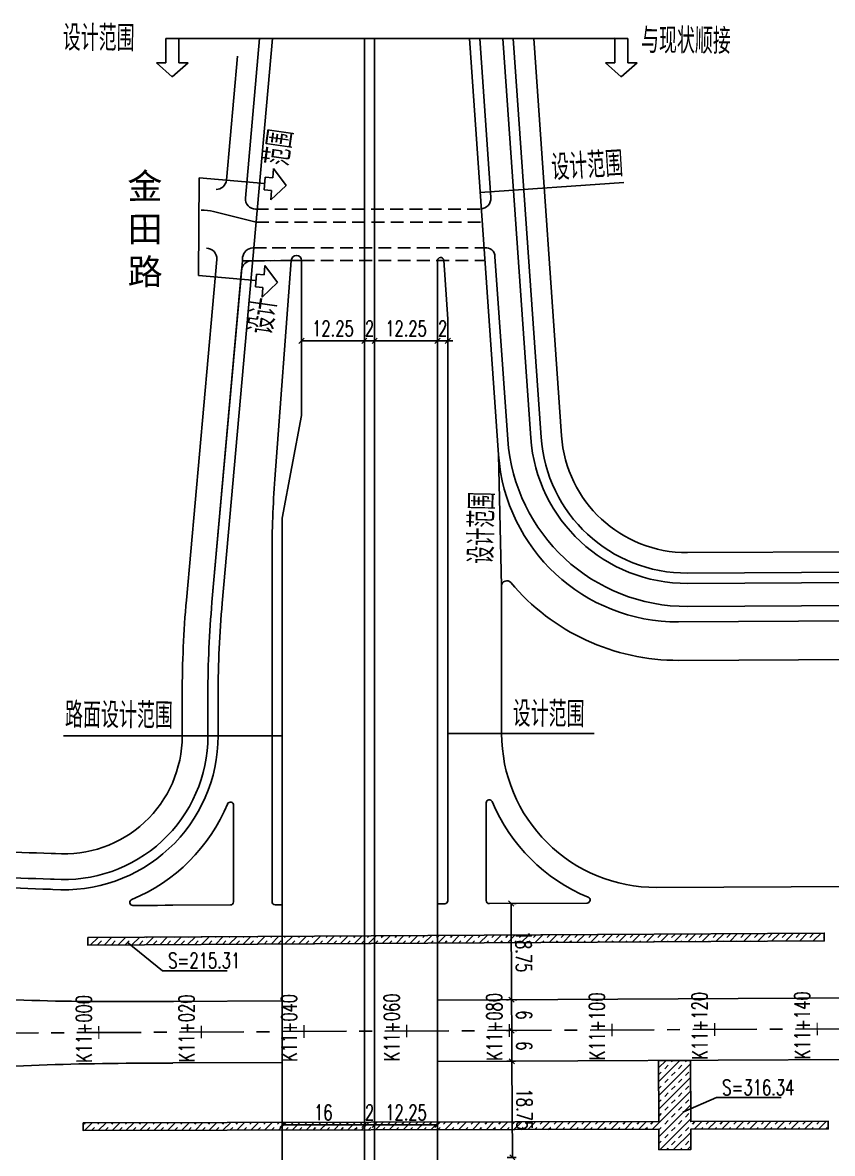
# Model space of a CAD drawing. Extents: x 113363 to 119694, y 18926 to 19620.
# Drawn here: x 115152.4 to 115310.2, y 19248.2 to 19468.6 of the extents above; entities that cross this region are included whole.
import ezdxf
from ezdxf.enums import TextEntityAlignment as Align

# ---------------------------------------------------------------- set-up
doc = ezdxf.new("R2010")
doc.units = 0
for name, pattern in [('CENTER', [2, 1.25, -0.25, 0.25, -0.25]), ('CONTINOUS', [0]), ('HIDDENX2', [0.75, 0.5, -0.25])]:
    doc.linetypes.add(name, pattern=pattern)
for name, color, linetype in [('AXIS', 2, 'Continuous'), ('FW', 4, 'Continuous'), ('SGFW', 4, 'Continuous'), ('SZ-ZH-DIM', 7, 'Continuous'), ('人行道', 1, 'Continuous'), ('地下通道', 6, 'Continuous'), ('对应标注', 1, 'Continuous'), ('树池绿化', 3, 'Continuous'), ('横断面宽度标注', 7, 'Continuous'), ('现状', 5, 'Continuous'), ('立道牙', 5, 'Continuous'), ('计量填充层2', 241, 'Continuous'), ('设计范围', 4, 'Continuous'), ('路网路名', 7, 'Continuous')]:
    doc.layers.add(name, color=color, linetype=linetype)
doc.styles.add('hysztext', font='txtd.shx', dxfattribs={"width": 0.7, "bigfont": 'hztxt.shx'})
doc.styles.add('HZO', font='', dxfattribs={"height": 15})
doc.styles.add('HZTXT', font='ROMANS', dxfattribs={"width": 0.75, "bigfont": 'HZTXT'})
doc.styles.add('txtd', font='txtd.shx', dxfattribs={"width": 0.7, "bigfont": 'hztxt.shx'})
doc.styles.get('HZO').set_extended_font_data('宋体')
doc.dimstyles.get("Standard").update_dxf_attribs({"dimtxt": 3, "dimasz": 1, "dimexe": 1, "dimexo": 0.625, "dimgap": 0.9, "dimtad": 1, "dimdsep": 46, "dimtxsty": 'txtd', "dimblk": 'OBLIQUE', "dimcen": 0.09, "dimclrd": 256, "dimadec": 0, "dimazin": 0, "dimtfac": 1, "dimtix": 1, "dimtmove": 2, "dimatfit": 3, "dimfxl": 1, "dimtolj": 1, "dimtzin": 0, "dimlwd": -1, "dimarcsym": 0})

# ---------------------------------------------------------------- blocks, each defined once
blk = doc.blocks.new('_Oblique')
at = {"color": 0, "linetype": 'ByBlock', "lineweight": -2}
blk.add_line((-0.5, -0.5), (0.5, 0.5), dxfattribs=at)
blk = doc.blocks.new('*U262')
at = {"layer": '横断面宽度标注', "color": 0, "linetype": 'CONTINOUS', "lineweight": -2, "transparency": 16777216}
for p, q in [((115248.48, 19266.13), (115246.74, 19266.12)), ((115248.57, 19247.38), (115246.84, 19247.37))]:
    blk.add_line(p, q, dxfattribs=at)
at = {"layer": '横断面宽度标注', "linetype": 'CONTINOUS', "transparency": 16777216}
blk.add_line((115247.84, 19247.38), (115247.74, 19266.13), dxfattribs=at)
for p, rotation in [((115247.74, 19266.13), 90.28595695225427), ((115247.84, 19247.38), 270.2859569522543)]:
    blk.add_blockref('_Oblique', p, dxfattribs=dict(at, rotation=rotation))
at = {"layer": '横断面宽度标注', "color": 0, "linetype": 'CONTINOUS', "transparency": 16777216, "insert": (115250.19, 19256.76), "char_height": 3, "width": 0.000000001, "attachment_point": 5, "rotation": 270.286, "style": 'txtd'}
blk.add_mtext('\\A1;18.75', dxfattribs=at)
blk = doc.blocks.new('*U2')
at = {"layer": '横断面宽度标注', "linetype": 'CONTINOUS', "transparency": 16777216}
blk.add_line((115247.74, 19266.13), (115247.71, 19272.13), dxfattribs=at)
at = {"layer": '横断面宽度标注', "color": 0, "linetype": 'CONTINOUS', "lineweight": -2, "transparency": 16777216}
for p, q in [((115248.34, 19272.13), (115248.71, 19272.13)), ((115248.48, 19266.13), (115246.74, 19266.12))]:
    blk.add_line(p, q, dxfattribs=at)
at = {"layer": '横断面宽度标注', "linetype": 'CONTINOUS', "transparency": 16777216}
for p, rotation in [((115247.71, 19272.13), 90.28595695185399), ((115247.74, 19266.13), 270.285956951854)]:
    blk.add_blockref('_Oblique', p, dxfattribs=dict(at, rotation=rotation))
at = {"layer": '横断面宽度标注', "color": 0, "linetype": 'CONTINOUS', "transparency": 16777216, "insert": (115250.13, 19269.14), "char_height": 3, "width": 0.000000001, "attachment_point": 5, "rotation": 270.286, "style": 'txtd'}
blk.add_mtext('\\A1;6', dxfattribs=at)
blk = doc.blocks.new('*U113')
at = {"layer": '横断面宽度标注', "linetype": 'CONTINOUS', "transparency": 16777216}
blk.add_line((115247.71, 19272.13), (115247.68, 19278.13), dxfattribs=at)
at = {"layer": '横断面宽度标注', "color": 0, "linetype": 'CONTINOUS', "lineweight": -2, "transparency": 16777216}
for p, q in [((115248.31, 19278.13), (115248.68, 19278.13)), ((115247.09, 19272.12), (115246.71, 19272.12))]:
    blk.add_line(p, q, dxfattribs=at)
at = {"layer": '横断面宽度标注', "linetype": 'CONTINOUS', "transparency": 16777216}
for p, rotation in [((115247.68, 19278.13), 90.28595695185399), ((115247.71, 19272.13), 270.285956951854)]:
    blk.add_blockref('_Oblique', p, dxfattribs=dict(at, rotation=rotation))
at = {"layer": '横断面宽度标注', "color": 0, "linetype": 'CONTINOUS', "transparency": 16777216, "insert": (115250.1, 19275.14), "char_height": 3, "width": 0.000000001, "attachment_point": 5, "rotation": 270.286, "style": 'txtd'}
blk.add_mtext('\\A1;6', dxfattribs=at)
blk = doc.blocks.new('*U224')
at = {"layer": '横断面宽度标注', "linetype": 'CONTINOUS', "transparency": 16777216}
blk.add_line((115247.68, 19278.13), (115247.59, 19296.88), dxfattribs=at)
at = {"layer": '横断面宽度标注', "color": 0, "linetype": 'CONTINOUS', "lineweight": -2, "transparency": 16777216}
for p, q in [((115248.09, 19296.88), (115248.59, 19296.88)), ((115247.06, 19278.12), (115246.68, 19278.12))]:
    blk.add_line(p, q, dxfattribs=at)
at = {"layer": '横断面宽度标注', "linetype": 'CONTINOUS', "transparency": 16777216}
for p, rotation in [((115247.59, 19296.88), 90.28595695185399), ((115247.68, 19278.13), 270.285956951854)]:
    blk.add_blockref('_Oblique', p, dxfattribs=dict(at, rotation=rotation))
at = {"layer": '横断面宽度标注', "color": 0, "linetype": 'CONTINOUS', "transparency": 16777216, "insert": (115250.04, 19287.51), "char_height": 3, "width": 0.000000001, "attachment_point": 5, "rotation": 270.286, "style": 'txtd'}
blk.add_mtext('\\A1;18.75', dxfattribs=at)
blk = doc.blocks.new('*U302')
at = {"layer": '横断面宽度标注', "color": 0, "linetype": 'CONTINOUS', "lineweight": -2, "transparency": 16777216}
for p, q in [((115203, 19255.75), (115203, 19252.74)), ((115219, 19255.75), (115219, 19252.74))]:
    blk.add_line(p, q, dxfattribs=at)
at = {"layer": '横断面宽度标注', "linetype": 'CONTINOUS', "transparency": 16777216}
blk.add_line((115203, 19253.74), (115219, 19253.74), dxfattribs=at)
at = {"layer": '横断面宽度标注', "linetype": 'CONTINOUS', "transparency": 16777216, "rotation": 180}
blk.add_blockref('_Oblique', (115203, 19253.74), dxfattribs=at)
at = {"layer": '横断面宽度标注', "linetype": 'CONTINOUS', "transparency": 16777216}
blk.add_blockref('_Oblique', (115219, 19253.74), dxfattribs=at)
at = {"layer": '横断面宽度标注', "color": 0, "linetype": 'CONTINOUS', "transparency": 16777216, "insert": (115211, 19256.14), "char_height": 3, "width": 0.000000001, "attachment_point": 5, "style": 'txtd'}
blk.add_mtext('\\A1;16', dxfattribs=at)
blk = doc.blocks.new('*U304')
at = {"layer": '横断面宽度标注', "color": 0, "linetype": 'CONTINOUS', "lineweight": -2, "transparency": 16777216}
for p, q in [((115219, 19255.75), (115219, 19252.74)), ((115221, 19253.67), (115221, 19252.74))]:
    blk.add_line(p, q, dxfattribs=at)
at = {"layer": '横断面宽度标注', "linetype": 'CONTINOUS', "transparency": 16777216}
for p, q in [((115219, 19253.74), (115218, 19253.74)), ((115219, 19253.74), (115221, 19253.74)), ((115221, 19253.74), (115222, 19253.74))]:
    blk.add_line(p, q, dxfattribs=at)
blk.add_blockref('_Oblique', (115219, 19253.74), dxfattribs=at)
at = {"layer": '横断面宽度标注', "linetype": 'CONTINOUS', "transparency": 16777216, "rotation": 180}
blk.add_blockref('_Oblique', (115221, 19253.74), dxfattribs=at)
at = {"layer": '横断面宽度标注', "color": 0, "linetype": 'CONTINOUS', "transparency": 16777216, "insert": (115220, 19256.14), "char_height": 3, "width": 0.000000001, "attachment_point": 5, "style": 'txtd'}
blk.add_mtext('\\A1;2', dxfattribs=at)
blk = doc.blocks.new('*U305')
at = {"layer": '横断面宽度标注', "color": 0, "linetype": 'CONTINOUS', "lineweight": -2, "transparency": 16777216}
for p, q in [((115233.25, 19254.11), (115233.25, 19254.74)), ((115221, 19253.67), (115221, 19252.74))]:
    blk.add_line(p, q, dxfattribs=at)
at = {"layer": '横断面宽度标注', "linetype": 'CONTINOUS', "transparency": 16777216}
blk.add_line((115221, 19253.74), (115233.25, 19253.74), dxfattribs=at)
at = {"layer": '横断面宽度标注', "linetype": 'CONTINOUS', "transparency": 16777216, "rotation": 180}
blk.add_blockref('_Oblique', (115221, 19253.74), dxfattribs=at)
at = {"layer": '横断面宽度标注', "linetype": 'CONTINOUS', "transparency": 16777216}
blk.add_blockref('_Oblique', (115233.25, 19253.74), dxfattribs=at)
at = {"layer": '横断面宽度标注', "color": 0, "linetype": 'CONTINOUS', "transparency": 16777216, "insert": (115227.12, 19256.14), "char_height": 3, "width": 0.000000001, "attachment_point": 5, "style": 'txtd'}
blk.add_mtext('\\A1;12.25', dxfattribs=at)
blk = doc.blocks.new('*U307')
at = {"layer": '横断面宽度标注', "color": 0, "linetype": 'CONTINOUS', "lineweight": -2, "transparency": 16777216}
for p, q in [((115206.75, 19407.7), (115206.75, 19405.57)), ((115219, 19407.7), (115219, 19405.57))]:
    blk.add_line(p, q, dxfattribs=at)
at = {"layer": '横断面宽度标注', "linetype": 'CONTINOUS', "transparency": 16777216}
blk.add_line((115206.75, 19406.57), (115219, 19406.57), dxfattribs=at)
at = {"layer": '横断面宽度标注', "linetype": 'CONTINOUS', "transparency": 16777216, "rotation": 180}
blk.add_blockref('_Oblique', (115206.75, 19406.57), dxfattribs=at)
at = {"layer": '横断面宽度标注', "linetype": 'CONTINOUS', "transparency": 16777216}
blk.add_blockref('_Oblique', (115219, 19406.57), dxfattribs=at)
at = {"layer": '横断面宽度标注', "color": 0, "linetype": 'CONTINOUS', "transparency": 16777216, "insert": (115212.88, 19408.97), "char_height": 3, "width": 0.000000001, "attachment_point": 5, "style": 'txtd'}
blk.add_mtext('\\A1;12.25', dxfattribs=at)
blk = doc.blocks.new('*U308')
at = {"layer": '横断面宽度标注', "color": 0, "linetype": 'CONTINOUS', "lineweight": -2, "transparency": 16777216}
for p, q in [((115219, 19407.7), (115219, 19405.57)), ((115221, 19405.95), (115221, 19405.57))]:
    blk.add_line(p, q, dxfattribs=at)
at = {"layer": '横断面宽度标注', "linetype": 'CONTINOUS', "transparency": 16777216}
for p, q in [((115219, 19406.57), (115218, 19406.57)), ((115219, 19406.57), (115221, 19406.57)), ((115221, 19406.57), (115222, 19406.57))]:
    blk.add_line(p, q, dxfattribs=at)
blk.add_blockref('_Oblique', (115219, 19406.57), dxfattribs=at)
at = {"layer": '横断面宽度标注', "linetype": 'CONTINOUS', "transparency": 16777216, "rotation": 180}
blk.add_blockref('_Oblique', (115221, 19406.57), dxfattribs=at)
at = {"layer": '横断面宽度标注', "color": 0, "linetype": 'CONTINOUS', "transparency": 16777216, "insert": (115220, 19408.97), "char_height": 3, "width": 0.000000001, "attachment_point": 5, "style": 'txtd'}
blk.add_mtext('\\A1;2', dxfattribs=at)
blk = doc.blocks.new('*U309')
at = {"layer": '横断面宽度标注', "linetype": 'CONTINOUS', "transparency": 16777216}
blk.add_line((115221, 19406.57), (115233.25, 19406.57), dxfattribs=at)
at = {"layer": '横断面宽度标注', "color": 0, "linetype": 'CONTINOUS', "lineweight": -2, "transparency": 16777216}
for p, q in [((115221, 19405.95), (115221, 19405.57)), ((115233.25, 19405.95), (115233.25, 19405.57))]:
    blk.add_line(p, q, dxfattribs=at)
at = {"layer": '横断面宽度标注', "linetype": 'CONTINOUS', "transparency": 16777216, "rotation": 180}
blk.add_blockref('_Oblique', (115221, 19406.57), dxfattribs=at)
at = {"layer": '横断面宽度标注', "linetype": 'CONTINOUS', "transparency": 16777216}
blk.add_blockref('_Oblique', (115233.25, 19406.57), dxfattribs=at)
at = {"layer": '横断面宽度标注', "color": 0, "linetype": 'CONTINOUS', "transparency": 16777216, "insert": (115227.12, 19408.97), "char_height": 3, "width": 0.000000001, "attachment_point": 5, "style": 'txtd'}
blk.add_mtext('\\A1;12.25', dxfattribs=at)
blk = doc.blocks.new('*U310')
at = {"layer": '横断面宽度标注', "linetype": 'CONTINOUS', "transparency": 16777216}
for p, q in [((115233.25, 19406.57), (115232.25, 19406.57)), ((115233.25, 19406.57), (115235.25, 19406.57)), ((115235.25, 19406.57), (115236.25, 19406.57))]:
    blk.add_line(p, q, dxfattribs=at)
at = {"layer": '横断面宽度标注', "color": 0, "linetype": 'CONTINOUS', "lineweight": -2, "transparency": 16777216}
for p, q in [((115233.25, 19405.95), (115233.25, 19405.57)), ((115235.25, 19405.95), (115235.25, 19405.57))]:
    blk.add_line(p, q, dxfattribs=at)
at = {"layer": '横断面宽度标注', "linetype": 'CONTINOUS', "transparency": 16777216}
blk.add_blockref('_Oblique', (115233.25, 19406.57), dxfattribs=at)
at = {"layer": '横断面宽度标注', "linetype": 'CONTINOUS', "transparency": 16777216, "rotation": 180}
blk.add_blockref('_Oblique', (115235.25, 19406.57), dxfattribs=at)
at = {"layer": '横断面宽度标注', "color": 0, "linetype": 'CONTINOUS', "transparency": 16777216, "insert": (115234.25, 19408.97), "char_height": 3, "width": 0.000000001, "attachment_point": 5, "style": 'txtd'}
blk.add_mtext('\\A1;2', dxfattribs=at)

msp = doc.modelspace()

# ---------------------------------------------------------------- hatches: boundary and pattern name
at = {"layer": '计量填充层2'}
h = msp.add_hatch(dxfattribs=at)
h.set_pattern_fill('TRANS', color=256, scale=0.3, angle=45, style=0)
h.paths.add_polyline_path([(115165.074, 19290.27), (115308.613, 19291.1), (115308.622, 19289.6), (115165.082, 19288.77)])
h = msp.add_hatch(dxfattribs=at)
h.set_pattern_fill('TRANS', color=256, scale=0.3, angle=45, style=0)
h.paths.add_polyline_path([(115282.53, 19266.301), (115282.589, 19254.386), (115309.404, 19254.449), (115309.408, 19252.949), (115282.597, 19252.886), (115282.617, 19248.915), (115276.414, 19248.884), (115276.394, 19252.872), (115164.205, 19252.609), (115164.201, 19254.109), (115276.387, 19254.372), (115276.327, 19266.27)])

# ---------------------------------------------------------------- linework, layer by layer
at = {"layer": 'AXIS', "color": 211, "linetype": 'CENTER', "ltscale": 10}
msp.add_line((113543.008, 19263.619), (119536.495, 19293.532), dxfattribs=at)
at = {"layer": 'FW', "linetype": 'CONTINOUS'}
for p, q in [((115186.683, 19419.322), (115186.802, 19438.375)), ((115186.802, 19438.375), (115199.569, 19437.239)), ((115241.573, 19435.479), (115269.559, 19437.436)), ((115186.683, 19419.322), (115197.886, 19418.325)), ((115245.149, 19384.337), (115245.75, 19358.807)), ((115160.358, 19329.56), (115203, 19329.56)), ((115263.75, 19330.018), (115235.25, 19330.018))]:
    msp.add_line(p, q, dxfattribs=at)
at = {"layer": 'SZ-ZH-DIM'}
for points in [[(115167.237, 19272.975, 0.25, 0.25, 0), (115167.25, 19270.476, 0.25, 0.25, 0)], [(115187.237, 19273.075, 0.25, 0.25, 0), (115187.249, 19270.575, 0.25, 0.25, 0)], [(115207.237, 19273.175, 0.25, 0.25, 0), (115207.249, 19270.675, 0.25, 0.25, 0)], [(115227.236, 19273.275, 0.25, 0.25, 0), (115227.249, 19270.775, 0.25, 0.25, 0)], [(115247.236, 19273.375, 0.25, 0.25, 0), (115247.249, 19270.875, 0.25, 0.25, 0)], [(115267.236, 19273.475, 0.25, 0.25, 0), (115267.248, 19270.975, 0.25, 0.25, 0)], [(115287.236, 19273.574, 0.25, 0.25, 0), (115287.248, 19271.074, 0.25, 0.25, 0)], [(115307.235, 19273.674, 0.25, 0.25, 0), (115307.248, 19271.174, 0.25, 0.25, 0)]]:
    msp.add_lwpolyline(points, format="xyseb", dxfattribs=at)
at = {"layer": '人行道', "ltscale": 10}
for p, q in [((115194.25, 19465.536), (115252.001, 19465.536)), ((115257.421, 19388.02), (115252.001, 19465.536)), ((115194.25, 19462.086), (115192.099, 19437.904)), ((115190.221, 19422.443), (115184.314, 19356.046)), ((115317.52, 19365.465), (115281.98, 19365.288)), ((115183.5, 19329.56), (115183.5, 19337.703))]:
    msp.add_line(p, q, dxfattribs=at)
msp.add_lwpolyline([(115158.824, 19306.631), (115157.971, 19306.651), (115156.534, 19306.689), (115155.101, 19306.732), (115153.673, 19306.781), (115152.251, 19306.836), (115150.833, 19306.898), (115149.42, 19306.966), (115148.013, 19307.041), (115146.611, 19307.123), (115145.214, 19307.213), (115143.822, 19307.31), (115142.436, 19307.416), (115141.055, 19307.529), (115139.679, 19307.651), (115138.309, 19307.782), (115136.945, 19307.922), (115136.515, 19307.969)], dxfattribs=at)
for centre, radius, start, end in [((115190.107, 19438.081), 2, 270.28562, 354.91613), ((115281.858, 19389.788), 24.5, 183.99992, 270.28548), ((115390.5, 19337.703), 207, 174.91613, 180), ((115160.5, 19329.56), 23, 265.76018, 0)]:
    msp.add_arc(centre, radius, start, end, dxfattribs=at)
at = {"layer": '地下通道', "linetype": 'HIDDENX2', "ltscale": 5}
for p, q in [((115197.795, 19432.228), (115241.8, 19432.228)), ((115197.795, 19432.228), (115241.8, 19432.228)), ((115197.897, 19429.728), (115241.835, 19429.728)), ((115197.897, 19429.728), (115241.835, 19429.728)), ((115197.258, 19424.673), (115206.75, 19424.728)), ((115197.447, 19424.674), (115206.75, 19424.728)), ((115206.75, 19424.728), (115242.464, 19424.728)), ((115206.75, 19424.728), (115242.464, 19424.728)), ((115195.216, 19422.161), (115206.75, 19422.228)), ((115197.035, 19422.171), (115206.75, 19422.228)), ((115206.75, 19422.228), (115242.499, 19422.228)), ((115206.75, 19422.228), (115242.499, 19422.228))]:
    msp.add_line(p, q, dxfattribs=at)
at = {"layer": '对应标注', "linetype": 'CONTINOUS'}
for p, q in [((115172.761, 19289.325), (115179.639, 19283.78)), ((115192.251, 19283.78), (115179.639, 19283.78)), ((115281.045, 19256.216), (115287.611, 19259.039)), ((115300.222, 19259.039), (115287.611, 19259.039))]:
    msp.add_line(p, q, dxfattribs=at)
at = {"layer": '树池绿化'}
for p, q in [((115198.573, 19465.536), (115195.803, 19434.405)), ((115253.431, 19387.741), (115247.991, 19465.536)), ((115253.431, 19387.741), (115247.991, 19465.536)), ((115195.216, 19422.163), (115189.295, 19355.603)), ((115195.055, 19420.349), (115189.295, 19355.603)), ((115317.54, 19361.465), (115282, 19361.288)), ((115317.54, 19361.465), (115282, 19361.288)), ((115188.5, 19329.56), (115188.5, 19337.703)), ((115188.5, 19329.56), (115188.5, 19337.703))]:
    msp.add_line(p, q, dxfattribs=at)
msp.add_lwpolyline([(115158.546, 19301.636), (115157.849, 19301.652), (115156.392, 19301.691), (115154.939, 19301.735), (115153.49, 19301.784), (115152.045, 19301.84), (115150.604, 19301.903), (115149.167, 19301.972), (115147.733, 19302.049), (115146.304, 19302.133), (115144.879, 19302.224), (115143.458, 19302.323), (115142.041, 19302.431), (115140.629, 19302.547), (115139.221, 19302.672), (115137.817, 19302.806), (115136.418, 19302.949), (115134.966, 19303.109)], dxfattribs=at)
msp.add_lwpolyline([(115158.546, 19301.636), (115157.849, 19301.652), (115156.392, 19301.691), (115154.939, 19301.735), (115153.49, 19301.784), (115152.045, 19301.84), (115150.604, 19301.903), (115149.167, 19301.972), (115147.733, 19302.049), (115146.304, 19302.133), (115144.879, 19302.224), (115143.458, 19302.323), (115142.041, 19302.431), (115140.629, 19302.547), (115139.221, 19302.672), (115137.817, 19302.806), (115136.418, 19302.949), (115134.966, 19303.109)], dxfattribs=at)
for centre, radius, start, end in [((115197.795, 19434.228), 2, 174.91613, 270), ((115197.047, 19420.171), 2, 90.33444, 174.91613), ((115281.858, 19389.788), 28.5, 183.99992, 270.28548), ((115281.858, 19389.788), 28.5, 183.99992, 270.28548), ((115390.5, 19337.703), 202, 174.91613, 180), ((115390.5, 19337.703), 202, 174.91613, 180), ((115160.5, 19329.56), 28, 265.76018, 0), ((115160.5, 19329.56), 28, 265.76018, 0)]:
    msp.add_arc(centre, radius, start, end, dxfattribs=at)
at = {"layer": '现状'}
for p, q in [((115201.083, 19465.536), (115191.287, 19355.426)), ((115198.573, 19465.536), (115195.803, 19434.405)), ((115219, 19271.978), (115219, 19465.536)), ((115219, 19271.978), (115219, 19465.536)), ((115221, 19271.978), (115221, 19465.536)), ((115221, 19271.978), (115221, 19465.536)), ((115239.471, 19465.536), (115245.149, 19384.337)), ((115243.647, 19434.477), (115241.475, 19465.536)), ((115251.436, 19387.601), (115245.986, 19465.536)), ((115197.897, 19429.728), (115189.61, 19431.775)), ((115195.277, 19422.85), (115195.216, 19422.161)), ((115201.559, 19379.622), (115204.75, 19422.228)), ((115206.75, 19392.032), (115206.75, 19422.228)), ((115233.25, 19271.978), (115233.25, 19422.228)), ((115233.25, 19271.978), (115233.25, 19422.228)), ((115234.449, 19422.27), (115235.25, 19410.809)), ((115246.943, 19387.347), (115244.451, 19422.981)), ((115235.25, 19297.412), (115235.25, 19410.809)), ((115203, 19371.977), (115206.75, 19392.032)), ((115203, 19271.978), (115203, 19371.977)), ((115203, 19271.978), (115203, 19370.419)), ((115201, 19297.247), (115201, 19364.683)), ((115245.75, 19330.018), (115245.75, 19358.807)), ((115190.5, 19329.56), (115190.5, 19337.703)), ((115242.75, 19297.456), (115242.75, 19316.506)), ((115193.5, 19297.204), (115193.5, 19316.07)), ((115203, 19271.978), (115203, 19105.718)), ((115203, 19271.978), (115203, 19105.718)), ((115219, 19271.978), (115219, 19046.991)), ((115219, 19271.978), (115219, 19046.991)), ((115221, 19271.978), (115221, 19046.991)), ((115221, 19271.978), (115221, 19046.991)), ((115233.25, 19271.978), (115233.25, 19105.72))]:
    msp.add_line(p, q, dxfattribs=at)
at = {"layer": '现状', "ltscale": 10}
for p, q in [((115317.55, 19359.465), (115282.01, 19359.288)), ((115316.092, 19354.958), (115282.032, 19354.788)), ((115316.107, 19351.958), (115280.238, 19351.779)), ((115340.116, 19344.578), (115280.275, 19344.28))]:
    msp.add_line(p, q, dxfattribs=at)
at = {"layer": '现状'}
for points in [[(115158.282, 19299.642), (115157.8, 19299.653), (115156.336, 19299.691), (115154.875, 19299.736), (115153.417, 19299.786), (115151.963, 19299.842), (115150.512, 19299.905), (115149.065, 19299.975), (115147.622, 19300.052), (115146.182, 19300.136), (115144.745, 19300.229), (115143.313, 19300.329), (115141.884, 19300.437), (115140.459, 19300.555), (115139.037, 19300.681), (115137.62, 19300.816), (115136.207, 19300.961), (115134.748, 19301.12)], [(115181.678, 19296.539), (115180.163, 19296.532), (115178.65, 19296.525), (115177.139, 19296.518), (115175.631, 19296.513), (115174.125, 19296.509), (115173.877, 19296.509)], [(115181.771, 19277.79), (115180.253, 19277.782), (115178.734, 19277.775), (115177.212, 19277.768), (115175.689, 19277.763), (115174.164, 19277.759), (115172.637, 19277.757), (115171.108, 19277.757), (115169.577, 19277.759), (115168.045, 19277.764), (115166.51, 19277.772), (115164.974, 19277.784), (115163.436, 19277.8), (115161.896, 19277.82), (115160.355, 19277.845), (115158.812, 19277.874), (115157.267, 19277.909), (115155.72, 19277.95), (115154.172, 19277.997), (115152.622, 19278.05), (115151.07, 19278.11)], [(115181.771, 19277.79), (115180.253, 19277.782), (115178.734, 19277.775), (115177.212, 19277.768), (115175.689, 19277.763), (115174.164, 19277.759), (115172.637, 19277.757), (115171.108, 19277.757), (115169.577, 19277.759), (115168.045, 19277.764), (115166.51, 19277.772), (115164.974, 19277.784), (115163.436, 19277.8), (115161.896, 19277.82), (115160.355, 19277.845), (115158.812, 19277.874), (115157.267, 19277.909), (115155.72, 19277.95), (115154.172, 19277.997), (115152.622, 19278.05), (115151.07, 19278.11)], [(115181.692, 19265.789), (115180.174, 19265.781), (115178.654, 19265.773), (115177.133, 19265.765), (115175.609, 19265.755), (115174.084, 19265.744), (115172.557, 19265.731), (115171.029, 19265.716), (115169.498, 19265.698), (115167.966, 19265.678), (115166.431, 19265.654), (115164.895, 19265.627), (115163.358, 19265.596), (115161.818, 19265.56), (115160.277, 19265.52), (115158.734, 19265.475), (115157.19, 19265.425), (115155.643, 19265.369), (115154.095, 19265.306), (115152.546, 19265.238), (115150.995, 19265.162)], [(115181.692, 19265.789), (115180.174, 19265.781), (115178.654, 19265.773), (115177.133, 19265.765), (115175.609, 19265.755), (115174.084, 19265.744), (115172.557, 19265.731), (115171.029, 19265.716), (115169.498, 19265.698), (115167.966, 19265.678), (115166.431, 19265.654), (115164.895, 19265.627), (115163.358, 19265.596), (115161.818, 19265.56), (115160.277, 19265.52), (115158.734, 19265.475), (115157.19, 19265.425), (115155.643, 19265.369), (115154.095, 19265.306), (115152.546, 19265.238), (115150.995, 19265.162)]]:
    msp.add_lwpolyline(points, dxfattribs=at)
for centre, radius, start, end in [((115197.795, 19434.228), 2, 174.91613, 270), ((115241.652, 19434.338), 2, 270.28557, 3.99992), ((115187.212, 19422.066), 10, 76.12665, 90.28562), ((115188.229, 19422.62), 2, 354.91613, 90.33441), ((115197.269, 19422.673), 2, 90.33441, 174.91613), ((115242.648, 19422.934), 1.804, 1.51455, 95.84154), ((115205.75, 19422.228), 1, 0, 180), ((115233.85, 19422.228), 0.6, 4.00009, 180), ((115233.85, 19422.228), 0.6, 4.00009, 180), ((115281.858, 19389.788), 35, 183.99992, 270.28548), ((115281.858, 19389.788), 30.5, 183.99992, 270.28548), ((115401, 19364.683), 200, 175.71641, 180), ((115246.75, 19358.807), 1, 40.01917, 180), ((115390.5, 19337.703), 200, 174.91613, 180), ((115160.5, 19329.56), 30, 265.76018, 0), ((115160.5, 19329.56), 34.5, 292.40174, 337.50998), ((115192.9, 19316.07), 0.6, 0, 157.38014), ((115243.35, 19316.506), 0.6, 22.61986, 180), ((115275.75, 19330.006), 34.5, 202.61986, 247.61818), ((115173.877, 19297.109), 0.6, 112.40174, 270.08532), ((115192.9, 19297.204), 0.6, 270.28596, 0), ((115201.6, 19297.247), 0.6, 180, 270.28596), ((115234.65, 19297.412), 0.6, 270.28596, 0), ((115262.385, 19297.551), 0.6, 270.28596, 67.61818)]:
    msp.add_arc(centre, radius, start, end, dxfattribs=at)
at = {"layer": '现状', "ltscale": 10}
for radius, start in [(35, 184.00009), (42.5, 220.01917)]:
    msp.add_arc((115280.064, 19386.779), radius, start, 270.28548, dxfattribs=at)
at = {"layer": '立道牙'}
for p, q in [((115275.9, 19300.018), (115334.024, 19300.308)), ((115181.538, 19296.547), (115192.903, 19296.604)), ((115201.603, 19296.647), (115202.906, 19296.654)), ((115233.25, 19296.805), (115234.653, 19296.812)), ((115243.353, 19296.856), (115262.388, 19296.951)), ((115233.25, 19278.055), (115706.75, 19280.418)), ((115181.632, 19277.797), (115203, 19277.904)), ((115233.25, 19266.055), (115706.75, 19268.418)), ((115181.691, 19265.798), (115203, 19265.904))]:
    msp.add_line(p, q, dxfattribs=at)
at = {"layer": '立道牙', "ltscale": 10}
for p, q in [((115233.25, 19278.055), (115706.75, 19280.418)), ((115233.25, 19266.055), (115706.75, 19268.418))]:
    msp.add_line(p, q, dxfattribs=at)
at = {"layer": '立道牙'}
for centre, radius in [((115275.75, 19330.018), 30), ((115243.35, 19297.456), 0.6)]:
    msp.add_arc(centre, radius, 180, 270.28596, dxfattribs=at)
at = {"layer": '计量填充层2'}
for points in [[(115165.074, 19290.27), (115308.613, 19291.1), (115308.622, 19289.6), (115165.082, 19288.77)], [(115282.53, 19266.301), (115282.589, 19254.386), (115309.404, 19254.449), (115309.408, 19252.949), (115282.597, 19252.886), (115282.617, 19248.915), (115276.414, 19248.884), (115276.394, 19252.872), (115164.205, 19252.609), (115164.201, 19254.109), (115276.387, 19254.372), (115276.327, 19266.27)]]:
    msp.add_lwpolyline(points, close=True, dxfattribs=at)
at = {"layer": '设计范围', "linetype": 'Continuous'}
for p, q in [((115180.315, 19460.784), (115180.32, 19465.536)), ((115180.32, 19465.536), (115270.32, 19465.536)), ((115180.32, 19465.536), (115182.832, 19465.533)), ((115180.32, 19465.536), (115182.832, 19465.533)), ((115182.832, 19465.533), (115182.827, 19460.781)), ((115267.803, 19460.787), (115267.808, 19465.538)), ((115267.808, 19465.538), (115270.32, 19465.536)), ((115267.808, 19465.538), (115270.32, 19465.536)), ((115270.32, 19465.536), (115270.315, 19460.784)), ((115181.568, 19458.035), (115178.475, 19460.786)), ((115178.475, 19460.786), (115180.315, 19460.784)), ((115184.667, 19460.78), (115181.568, 19458.035)), ((115182.827, 19460.781), (115184.667, 19460.78)), ((115269.056, 19458.037), (115265.963, 19460.789)), ((115265.963, 19460.789), (115267.803, 19460.787)), ((115272.155, 19460.782), (115269.056, 19458.037)), ((115270.315, 19460.784), (115272.155, 19460.782)), ((115201.133, 19438.361), (115201.296, 19440.194)), ((115201.296, 19440.194), (115203.759, 19436.867)), ((115199.458, 19435.988), (115199.68, 19438.49)), ((115199.458, 19435.988), (115199.68, 19438.49)), ((115199.458, 19435.988), (115199.68, 19438.49)), ((115199.68, 19438.49), (115201.133, 19438.361)), ((115200.91, 19435.859), (115199.458, 19435.988)), ((115203.759, 19436.867), (115200.747, 19434.026)), ((115200.747, 19434.026), (115200.91, 19435.859)), ((115199.45, 19419.447), (115199.613, 19421.28)), ((115199.613, 19421.28), (115202.076, 19417.952)), ((115197.775, 19417.074), (115197.998, 19419.576)), ((115197.775, 19417.074), (115197.998, 19419.576)), ((115197.775, 19417.074), (115197.998, 19419.576)), ((115197.998, 19419.576), (115199.45, 19419.447)), ((115202.076, 19417.952), (115199.064, 19415.112)), ((115199.227, 19416.945), (115197.775, 19417.074)), ((115199.064, 19415.112), (115199.227, 19416.945))]:
    msp.add_line(p, q, dxfattribs=at)

# ---------------------------------------------------------------- texts
at = {"layer": 'SGFW', "linetype": 'Continuous', "style": 'HZTXT', "width": 0.7}
for s, rotation, p in [('范围', 81.87322, (115204.345, 19440.432, 145)), ('设计范围', 3.46986, (115255.584, 19437.821, 145)), ('设计 ', 81.87322, (115201.18, 19407.608, 145)), ('设计范围', 88.8909, (115244.218, 19363.073, 145)), ('路面设计范围', 359.46994, (115160.645, 19331.172, 145)), ('设计范围', 359.46994, (115247.878, 19331.376, 145))]:
    msp.add_text(s, height=5, rotation=rotation, dxfattribs=at).set_placement(p)
for tag, text, p in [('设计范围', '设计范围', (115160.179, 19461.652)), ('与现状顺接', '与现状顺接', (115272.877, 19461.151))]:
    msp.add_attdef(tag, text=text, height=5, rotation=359.46994, dxfattribs=at).set_placement(p, align=Align.BOTTOM_LEFT)
at = {"layer": 'SZ-ZH-DIM', "style": 'hysztext', "width": 0.7}
for s, p in [(' K11+020', (115186.743, 19271.823)), (' K11+040', (115206.743, 19271.923)), (' K11+060', (115226.743, 19272.022)), (' K11+080', (115246.742, 19272.122)), (' K11+100', (115266.742, 19272.222)), (' K11+120', (115286.742, 19272.322)), (' K11+140', (115306.742, 19272.422)), (' K11+000', (115166.743, 19271.723))]:
    msp.add_text(s, height=3, rotation=90.28596, dxfattribs=at).set_placement(p, align=Align.BOTTOM_CENTER)
at = {"layer": '对应标注', "linetype": 'CONTINOUS', "style": 'txtd', "width": 0.7}
for s, p in [('S=215.31', (115180.773, 19284.265)), ('S=316.34', (115288.744, 19259.525))]:
    msp.add_text(s, height=3, dxfattribs=at).set_placement(p)
at = {"layer": '路网路名', "insert": (115172.81, 19439.202), "char_height": 5, "width": 6, "attachment_point": 1, "rotation": 0.19573, "style": 'HZO'}
msp.add_mtext('金田路', dxfattribs=at)

# ---------------------------------------------------------------- dimensions: what is measured, and where the dimension line sits
at = {"layer": '横断面宽度标注', "linetype": 'CONTINOUS'}
for p1, p2, distance, picture, middle in [((115206.75, 19408.325), (115219, 19408.325), -1.753, '*U307', (115212.875, 19408.972)), ((115249.194, 19247.384), (115249.1, 19266.134), 1.357, '*U262', (115250.19, 19256.764)), ((115203, 19256.38), (115219, 19256.38), -2.643, '*U302', (115211, 19256.136))]:
    dim = msp.add_aligned_dim(p1=p1, p2=p2, distance=distance, dimstyle='Standard', dxfattribs=at)
    dim.commit()
    dim.dimension.update_dxf_attribs({"geometry": picture, "text_midpoint": middle})
for base, p1, p2, angle, picture, middle in [((115221, 19406.572), (115219, 19408.325), (115221, 19406.572), 180, '*U308', (115220, 19408.972)), ((115233.25, 19406.572), (115221, 19406.572), (115233.25, 19406.572), 180, '*U309', (115227.125, 19408.972)), ((115235.25, 19406.572), (115233.25, 19406.572), (115235.25, 19406.572), 180, '*U310', (115234.25, 19408.972)), ((115247.59, 19296.877), (115247.684, 19278.127), (115247.466, 19296.876), 270.28596, '*U224', (115250.037, 19287.514)), ((115247.684, 19278.127), (115247.714, 19272.127), (115247.684, 19278.127), 270.28596, '*U113', (115250.099, 19275.139)), ((115247.714, 19272.127), (115249.1, 19266.134), (115247.714, 19272.127), 270.28596, '*U2', (115250.129, 19269.139)), ((115221, 19253.736), (115219, 19256.38), (115221, 19254.295), 180, '*U304', (115220, 19256.136)), ((115233.25, 19253.736), (115221, 19254.295), (115233.25, 19253.485), 180, '*U305', (115227.125, 19256.136))]:
    dim = msp.add_linear_dim(base=base, p1=p1, p2=p2, angle=angle, dimstyle='Standard', dxfattribs=at)
    dim.commit()
    dim.dimension.update_dxf_attribs({"geometry": picture, "text_midpoint": middle})

doc.saveas('drawing.dxf')
